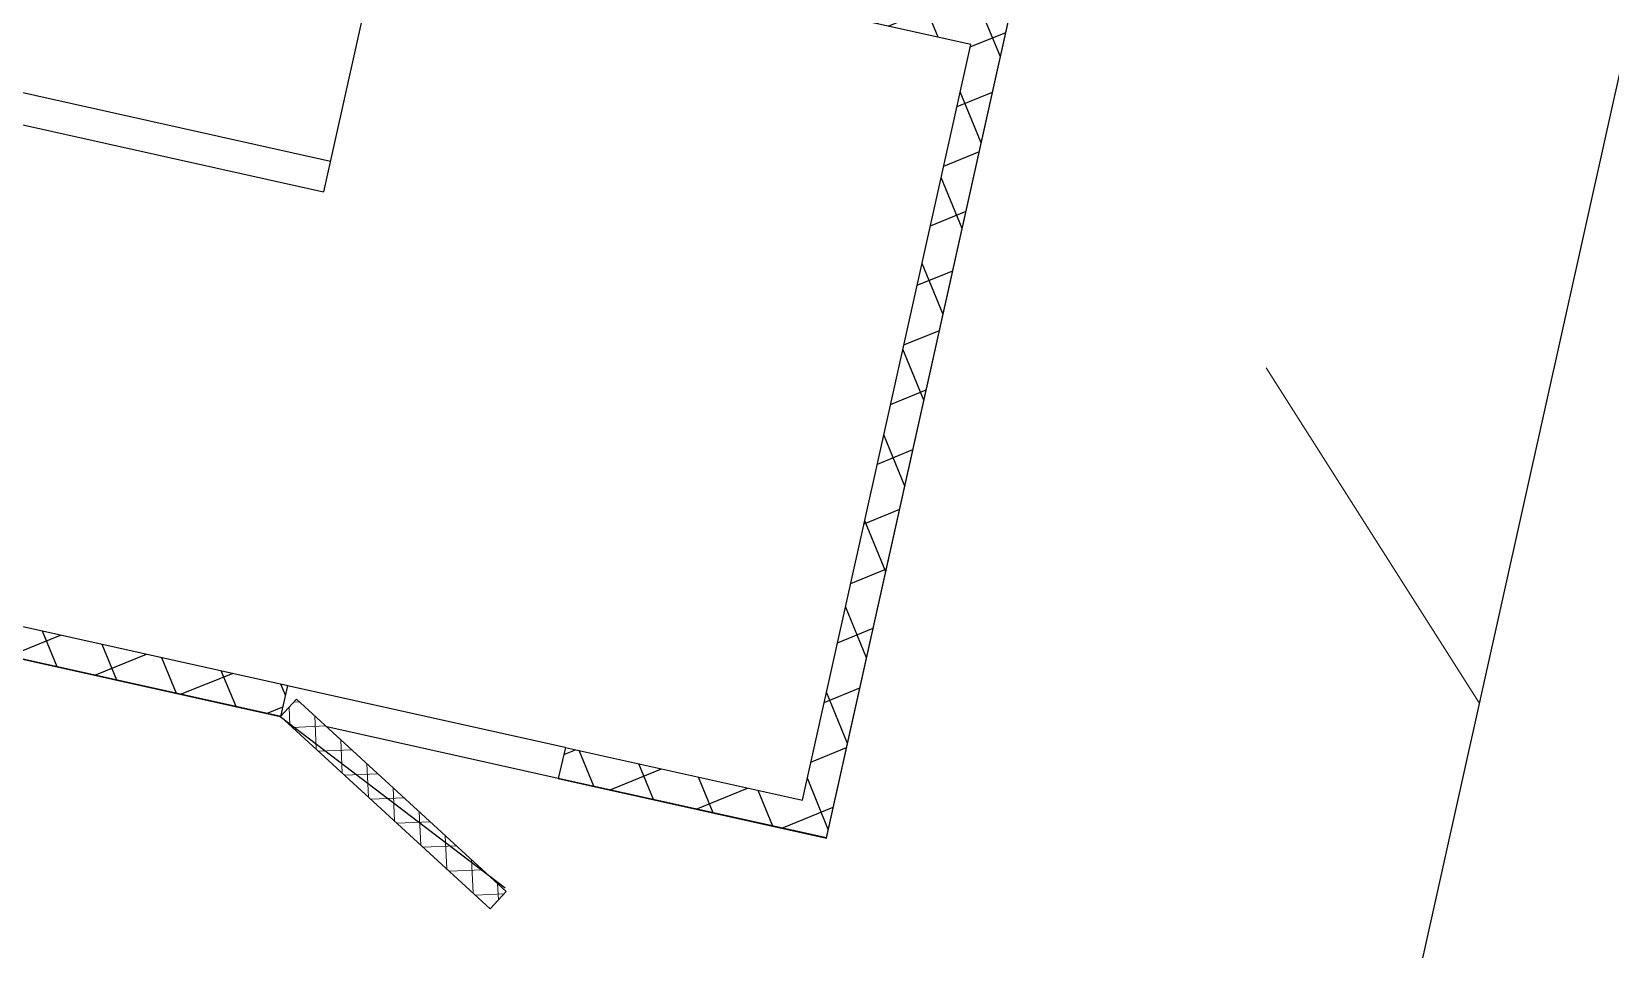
# Model space of a CAD drawing. Extents: x 5370511 to 5386565, y 1010429 to 1053793.
# Drawn here: x 5380474.58 to 5380479.575, y 1039684.615 to 1039687.519 of the extents above; entities that cross this region are included whole.
import ezdxf

# ---------------------------------------------------------------- set-up
doc = ezdxf.new("R2010")
doc.units = 0
doc.layers.get('0').update_dxf_attribs({"linetype": 'CONTINUOUS'})
for name, color, linetype, lineweight in [('ЭС (09)', 7, 'CONTINUOUS', 13), ('ЭС (тонкий)', 7, 'CONTINUOUS', 25), ('ЭС сети', 1, 'CONTINUOUS', 50)]:
    doc.layers.add(name, color=color, linetype=linetype, lineweight=lineweight)

# ---------------------------------------------------------------- blocks, each defined once
blk = doc.blocks.new('A$C47E8533E')
at = {"layer": 'ЭС (09)', "ltscale": 0.35, "transparency": 33554687}
h = blk.add_hatch(dxfattribs=at)
h.set_pattern_fill('ANSI37', color=256, scale=0.5)
h.set_pattern_definition([(45, (-12486.28603223808, 2832.33230286552), (-1.122532015133644, 1.122532015133644), []), (135, (-12486.28603223808, 2832.33230286552), (-1.122532015133644, -1.122532015133644), [])])
h.paths.add_polyline_path([(-17.99999999999818, 1.499999999999545), (-18, 0), (0, 0), (0, 1.499999999999545)])
at = {"linetype": 'Continuous', "transparency": 33554687}
for p, q in [((0, 1.499999999999545), (-17.99999999999818, 1.499999999999545)), ((-17.99999999999818, 1.499999999999545), (-18, 0))]:
    blk.add_line(p, q, dxfattribs=at)
at = {"transparency": 33554687}
for p, q in [((0, 0), (0, 1.499999999999545)), ((-18, 0), (0, 0))]:
    blk.add_line(p, q, dxfattribs=at)
blk = doc.blocks.new('*U120')
at = {"layer": 'ЭС (тонкий)', "transparency": 33554687}
h = blk.add_hatch(dxfattribs=at)
h.set_pattern_fill('ANSI37', color=253, angle=79.77202800376043)
h.set_pattern_definition([(124.7720280037604, (-858.270248284183, 1107.706243992727), (-2.608033060492139, -1.810742542544358), []), (214.7720280037604, (-858.270248284183, 1107.706243992727), (1.810742542544358, -2.608033060492139), [])])
h.paths.add_polyline_path([(249.9257382694811, -152.0404310978874), (249.9455592679003, -150.0404310978863), (269.8373475850601, -150.0416634402352), (269.8373475850601, -150.0423593426069), (289.8373475850592, -150.0423593426078), (376.0178459597444, -150.048241387879), (376.0178459597498, -152.0482427959166)])
h.paths.add_polyline_path([(211.3977735042188, -152.0423593441421), (211.3977735035676, -99.04235934414578), (351.3977734914604, -99.04235934365647), (411.3977734877387, -99.04235934345274), (411.3977734879206, -152.0423593434527), (394.0178459602946, -152.0462621572126), (394.0376669563082, -150.0462623999492), (409.3977734879134, -150.0423593434582), (409.3977734877442, -101.04235934346), (351.3977734914713, -101.042359342727), (213.3977735035749, -101.0423593432054), (213.3977735037167, -142.042359343028), (213.2944953937429, -142.042359343028), (213.2944953937429, -150.042359343028), (231.925738271337, -150.042359343028), (231.9257382713424, -152.0423593450089)])
at = {"layer": 'ЭС (тонкий)', "color": 253, "transparency": 33554687}
for p, q in [((411.3977734879206, -152.0423593434527), (411.3977734877387, -99.04235934345274)), ((409.3977734877442, -101.04235934346), (351.3977734914713, -101.042359342727)), ((409.3977734879134, -150.0423593434582), (409.3977734877442, -101.04235934346)), ((371.4474537654276, -103.0423593443895), (371.4474537654276, -119.0423593434582)), ((251.3462960191498, -117.0423593443895), (371.4474537654276, -117.0423593443895)), ((251.3462960191498, -119.0423593434582), (371.4474537654276, -119.0423593434582)), ((411.3977734878561, -134.0682928498388), (411.3977734869284, -134.088113848258)), ((376.0464331301052, -150.0482433390284, -0.002781181478951819), (249.9455592679003, -150.0404310978863, -0.002781181478951819)), ((376.0178459597444, -150.0462624000111, -0.002781181478951819), (376.0178459597498, -152.0462624000093, -0.002781181478951819)), ((394.0178459578835, -150.0462623999474, -0.002781181478951819), (376.0178459597435, -150.0462624000063, -0.002781181478951819)), ((394.0376669563082, -150.0462623999492, -0.002781181478951819), (394.017845957889, -152.0462623999492, -0.002781181478951819)), ((394.0376669563082, -150.0462623999492, -0.002781181478951819), (409.3977734879134, -150.0423593434582)), ((376.026612131627, -152.0482433390014, -0.002781181478951819), (249.9257382694811, -152.0404310978874, -0.002781181478951819)), ((394.017845957889, -152.0462623999492, -0.002781181478951819), (379.0145061364872, -152.046262399223, -0.002781181478951819)), ((411.3977734879206, -152.0423593434527), (394.0169300627929, -152.0462623628853, -0.002781181478951819))]:
    blk.add_line(p, q, dxfattribs=at)
blk.add_lwpolyline([(499.9919416972307, -92.01609541541768), (449.8577540657179, -92.0512626697797), (449.8553259096561, -152.051262620647), (499.9895135411689, -152.0160953755982)], close=True, dxfattribs=at)
for points in [[(394.0177733770349, -152.0497498327802), (411.3977733627787, -152.0504531886488), (411.399918233971, -99.0504532320499), (211.3999183977382, -99.04235937853969), (211.397773526546, -152.0423593351386), (231.9177735097426, -152.0431897645083), (248.1574699769506, -159.5438469792714)], [(249.8977734950265, -152.0439174019391), (375.9977733917719, -152.049020576578), (392.2374698589508, -159.5496777913411)]]:
    blk.add_lwpolyline(points, dxfattribs=at)
at = {"layer": 'ЭС (тонкий)', "color": 253, "transparency": 33554687, "xscale": -1, "rotation": 329.9999999998021}
blk.add_blockref('A$C47E8533E', (376.0178459597498, -152.0481906470718, -0.002781181478951708), dxfattribs=at)

msp = doc.modelspace()

# ---------------------------------------------------------------- block references
at = {"layer": 'ЭС сети', "color": 1, "lineweight": 15, "xscale": 0.05, "yscale": 0.05, "zscale": 0.05, "rotation": 347.4452412758856}
msp.add_blockref('*U120', (5380458.669127449, 1039696.858846182), dxfattribs=at)

# ---------------------------------------------------------------- next in the draw order: linework, layer by layer
at = {"layer": 'ЭС сети', "color": 1, "lineweight": 15}
msp.add_line((5380479.1599534, 1039685.394827981), (5380478.485855336, 1039686.455184963), dxfattribs=at)

doc.saveas('drawing.dxf')
